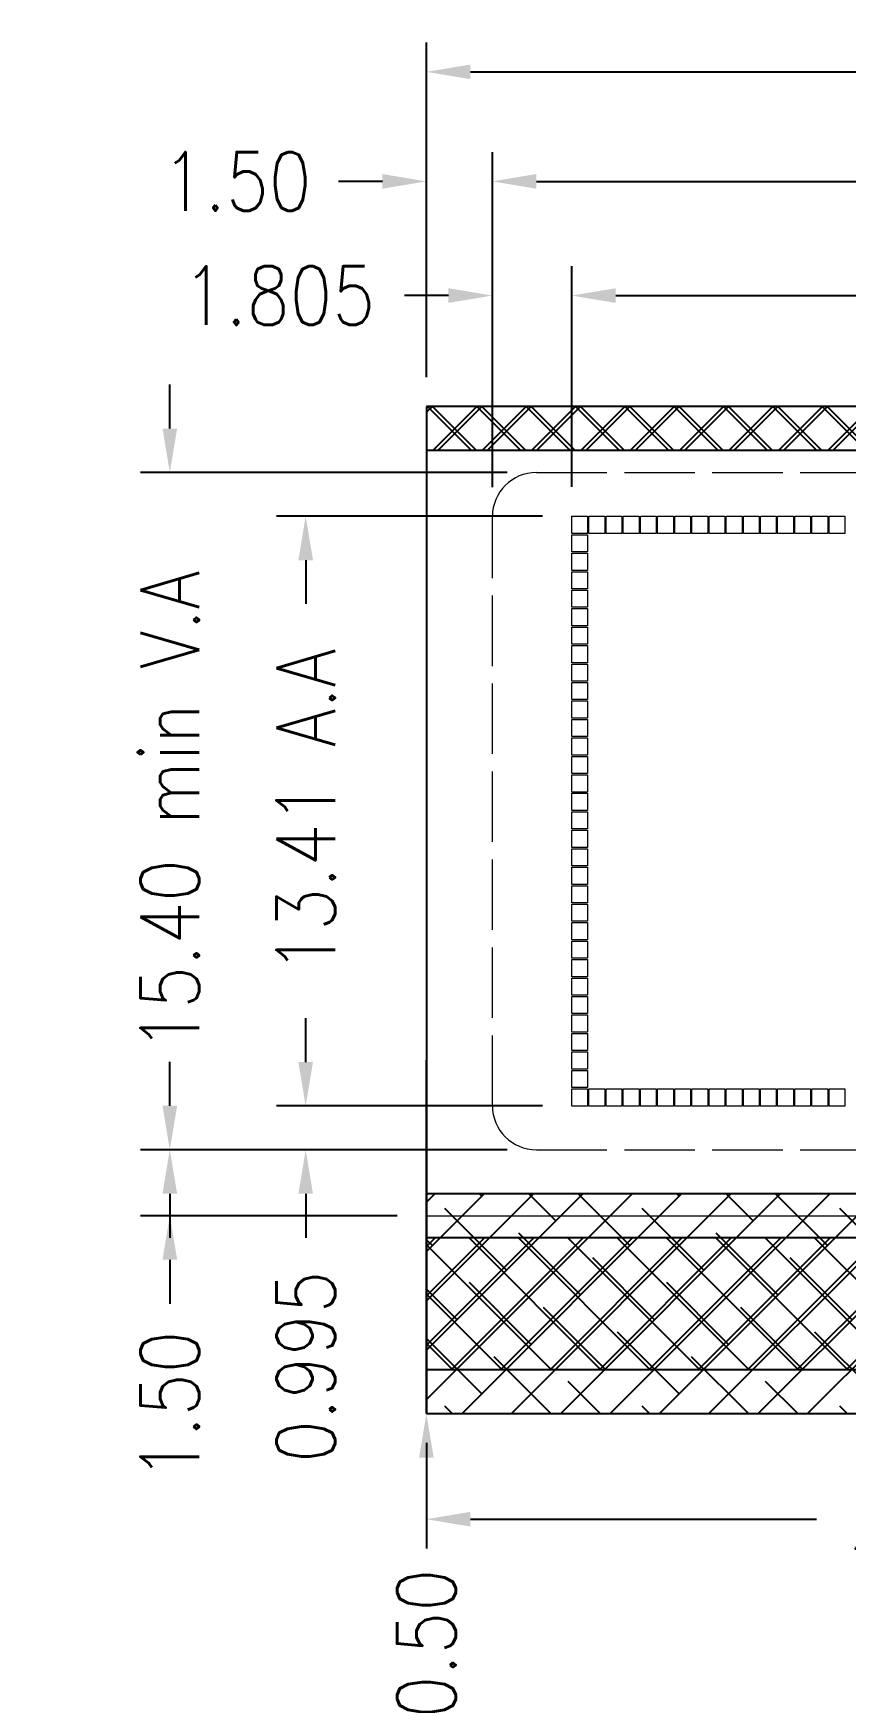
# Model space of a CAD drawing. Extents: x 612 to 1145, y -75 to 210.
# Drawn here: x 946.3 to 974, y 125.5 to 182.4 of the extents above; entities that cross this region are included whole.
import ezdxf

# ---------------------------------------------------------------- set-up
doc = ezdxf.new("R2010")
doc.units = 0
doc.linetypes.add('ACAD_ISO02W100', pattern=[15, 12, -3])
doc.layers.get('DEFPOINTS').update_dxf_attribs({"linetype": 'CONTINUOUS'})
doc.layers.add('Note', color=7, linetype='CONTINUOUS')
doc.layers.add('粗实线', color=7, linetype='CONTINUOUS', lineweight=18)
doc.layers.add('细实线', color=7, linetype='CONTINUOUS', lineweight=9)
doc.styles.get("Standard").update_dxf_attribs({"font": 'romans.shx', "width": 0.85})
doc.dimstyles.get("Standard").update_dxf_attribs({"dimtxt": 0.18, "dimasz": 0.18, "dimexe": 0.18, "dimexo": 0.0625, "dimgap": 0.09, "dimtad": 0, "dimtih": 1, "dimtoh": 1, "dimdec": 4, "dimzin": 0, "dimdsep": 46, "dimtxsty": 'Standard', "dimcen": 0.09, "dimadec": 0, "dimazin": 0, "dimtfac": 1, "dimtdec": 4, "dimtofl": 0, "dimtmove": 0, "dimatfit": 3, "dimfxl": 1, "dimtolj": 1, "dimtzin": 0, "dimarcsym": 0})
doc.dimstyles.new('STANDARD$0', dxfattribs={"dimtxt": 2, "dimasz": 1, "dimexe": 0.3, "dimexo": 0, "dimgap": 0.3, "dimtad": 0, "dimzin": 9, "dimdsep": 46, "dimtxsty": 'Standard', "dimcen": 0, "dimclrd": 256, "dimclre": 256, "dimclrt": 256, "dimadec": 1, "dimazin": 2, "dimtp": 0.2, "dimtm": 0.2, "dimtfac": 0.5, "dimtmove": 0, "dimatfit": 3, "dimfxl": 1, "dimarcsym": 0})
pattern_1 = [(45, (-4744.0241, 1257.2485), (-0.8417613, 0.8417613), []), (135, (-4744.0241, 1257.2485), (-0.8417613, -0.8417613), [])]

# ---------------------------------------------------------------- blocks, each defined once
blk = doc.blocks.new('*D51')
at = {"layer": 'DEFPOINTS', "color": 0}
for p in [(1039.511, 173.479), (964.676, 165.952), (1039.511, 165.952)]:
    blk.add_point(p, dxfattribs=at)
at = {"layer": '细实线', "color": 0, "lineweight": -2}
for p, q in [((964.676, 166.952), (964.676, 174.479)), ((1039.511, 166.952), (1039.511, 174.479)), ((966.176, 173.479), (994.9, 173.479)), ((1038.011, 173.479), (1009.286, 173.479))]:
    blk.add_line(p, q, dxfattribs=at)
at = {"layer": '细实线', "color": 0}
for points in [[(966.176, 173.729), (966.176, 173.229), (964.676, 173.479)], [(1038.011, 173.729), (1038.011, 173.229), (1039.511, 173.479)]]:
    blk.add_solid(points, dxfattribs=at)
at = {"layer": '细实线', "color": 0, "insert": (1002.093, 173.479), "char_height": 2, "attachment_point": 5}
blk.add_mtext('\\A1;49.89 A.A', dxfattribs=at)
blk = doc.blocks.new('*D52')
at = {"layer": 'DEFPOINTS', "color": 0}
for p in [(1042.218, 177.373), (961.968, 165.944), (1042.218, 165.944)]:
    blk.add_point(p, dxfattribs=at)
at = {"layer": '细实线', "color": 0, "lineweight": -2}
for p, q in [((961.968, 166.944), (961.968, 178.373)), ((1042.218, 166.944), (1042.218, 178.373)), ((963.468, 177.373), (991.743, 177.373)), ((1040.718, 177.373), (1012.443, 177.373))]:
    blk.add_line(p, q, dxfattribs=at)
at = {"layer": '细实线', "color": 0}
for points in [[(963.468, 177.623), (963.468, 177.123), (961.968, 177.373)], [(1040.718, 177.623), (1040.718, 177.123), (1042.218, 177.373)]]:
    blk.add_solid(points, dxfattribs=at)
at = {"layer": '细实线', "color": 0, "insert": (1002.093, 177.373), "char_height": 2, "attachment_point": 5}
blk.add_mtext('\\A1;53.50 min V.A', dxfattribs=at)
blk = doc.blocks.new('*D53')
at = {"layer": 'DEFPOINTS', "color": 0}
for p in [(1044.468, 181.109), (959.718, 169.694), (1044.468, 169.694)]:
    blk.add_point(p, dxfattribs=at)
at = {"layer": '细实线', "color": 0, "lineweight": -2}
for p, q in [((959.718, 170.694), (959.718, 182.109)), ((1044.468, 170.694), (1044.468, 182.109)), ((961.218, 181.109), (993.808, 181.109)), ((1042.968, 181.109), (1010.379, 181.109))]:
    blk.add_line(p, q, dxfattribs=at)
at = {"layer": '细实线', "color": 0}
for points in [[(961.218, 181.359), (961.218, 180.859), (959.718, 181.109)], [(1042.968, 181.359), (1042.968, 180.859), (1044.468, 181.109)]]:
    blk.add_solid(points, dxfattribs=at)
at = {"layer": '细实线', "color": 0, "insert": (1002.093, 181.109), "char_height": 2, "attachment_point": 5}
blk.add_mtext('\\A1;56.50%%P0.20', dxfattribs=at)
blk = doc.blocks.new('*D54')
at = {"layer": 'DEFPOINTS', "color": 0}
for p in [(964.676, 165.952), (955.601, 145.837), (964.676, 145.837)]:
    blk.add_point(p, dxfattribs=at)
at = {"layer": '细实线', "color": 0, "lineweight": -2}
for p, q in [((963.676, 165.952), (954.601, 165.952)), ((955.601, 164.452), (955.601, 162.966)), ((955.601, 147.337), (955.601, 148.823)), ((963.676, 145.837), (954.601, 145.837))]:
    blk.add_line(p, q, dxfattribs=at)
at = {"layer": '细实线', "color": 0}
for points in [[(955.351, 164.452), (955.851, 164.452), (955.601, 165.952)], [(955.351, 147.337), (955.851, 147.337), (955.601, 145.837)]]:
    blk.add_solid(points, dxfattribs=at)
at = {"layer": '细实线', "color": 0, "insert": (955.601, 155.894), "char_height": 2, "attachment_point": 5, "rotation": 90}
blk.add_mtext('\\A1;13.41 A.A', dxfattribs=at)
blk = doc.blocks.new('*D55')
at = {"layer": 'DEFPOINTS', "color": 0}
for p in [(950.968, 167.444), (963.468, 167.444), (963.468, 144.344)]:
    blk.add_point(p, dxfattribs=at)
at = {"layer": '细实线', "color": 0, "lineweight": -2}
for p, q in [((950.968, 168.944), (950.968, 170.444)), ((962.468, 167.444), (949.968, 167.444)), ((962.468, 144.344), (949.968, 144.344)), ((950.968, 142.844), (950.968, 141.344))]:
    blk.add_line(p, q, dxfattribs=at)
at = {"layer": '细实线', "color": 0}
for points in [[(950.718, 168.944), (951.218, 168.944), (950.968, 167.444)], [(950.718, 142.844), (951.218, 142.844), (950.968, 144.344)]]:
    blk.add_solid(points, dxfattribs=at)
at = {"layer": '细实线', "color": 0, "insert": (950.968, 155.894), "char_height": 2, "attachment_point": 5, "rotation": 90}
blk.add_mtext('\\A1;15.40 min V.A', dxfattribs=at)
blk = doc.blocks.new('*D58')
at = {"layer": 'DEFPOINTS', "color": 0}
for p in [(961.968, 173.479), (961.968, 165.944), (964.676, 165.952)]:
    blk.add_point(p, dxfattribs=at)
at = {"layer": '细实线', "color": 0, "lineweight": -2}
for p, q in [((961.968, 166.944), (961.968, 174.479)), ((964.676, 166.952), (964.676, 174.479)), ((960.468, 173.479), (958.968, 173.479)), ((966.176, 173.479), (967.676, 173.479))]:
    blk.add_line(p, q, dxfattribs=at)
at = {"layer": '细实线', "color": 0}
for points in [[(960.468, 173.729), (960.468, 173.229), (961.968, 173.479)], [(966.176, 173.729), (966.176, 173.229), (964.676, 173.479)]]:
    blk.add_solid(points, dxfattribs=at)
at = {"layer": '细实线', "color": 0, "insert": (954.69, 173.479), "char_height": 2, "attachment_point": 5}
blk.add_mtext('\\A1;1.805', dxfattribs=at)
blk = doc.blocks.new('*D59')
at = {"layer": 'DEFPOINTS', "color": 0}
for p in [(959.718, 177.373), (959.718, 169.694), (961.968, 165.944)]:
    blk.add_point(p, dxfattribs=at)
at = {"layer": '细实线', "color": 0, "lineweight": -2}
for p, q in [((959.718, 170.694), (959.718, 178.373)), ((961.968, 166.944), (961.968, 178.373)), ((958.218, 177.373), (956.718, 177.373)), ((963.468, 177.373), (964.968, 177.373))]:
    blk.add_line(p, q, dxfattribs=at)
at = {"layer": '细实线', "color": 0}
for points in [[(958.218, 177.623), (958.218, 177.123), (959.718, 177.373)], [(963.468, 177.623), (963.468, 177.123), (961.968, 177.373)]]:
    blk.add_solid(points, dxfattribs=at)
at = {"layer": '细实线', "color": 0, "insert": (953.249, 177.373), "char_height": 2, "attachment_point": 5}
blk.add_mtext('\\A1;1.50', dxfattribs=at)
blk = doc.blocks.new('*D60')
at = {"layer": 'DEFPOINTS', "color": 0}
for p in [(964.676, 145.837), (955.601, 144.344), (963.468, 144.344)]:
    blk.add_point(p, dxfattribs=at)
at = {"layer": '细实线', "color": 0, "lineweight": -2}
for p, q in [((955.601, 147.337), (955.601, 148.837)), ((963.676, 145.837), (954.601, 145.837)), ((962.468, 144.344), (954.601, 144.344)), ((955.601, 142.844), (955.601, 141.344))]:
    blk.add_line(p, q, dxfattribs=at)
at = {"layer": '细实线', "color": 0}
for points in [[(955.351, 147.337), (955.851, 147.337), (955.601, 145.837)], [(955.351, 142.844), (955.851, 142.844), (955.601, 144.344)]]:
    blk.add_solid(points, dxfattribs=at)
at = {"layer": '细实线', "color": 0, "insert": (955.601, 136.944), "char_height": 2, "attachment_point": 5, "rotation": 90}
blk.add_mtext('\\A1;0.995', dxfattribs=at)
blk = doc.blocks.new('*D61')
at = {"layer": 'DEFPOINTS', "color": 0}
for p in [(963.468, 144.344), (950.968, 142.094), (959.718, 142.094)]:
    blk.add_point(p, dxfattribs=at)
at = {"layer": '细实线', "color": 0, "lineweight": -2}
for p, q in [((950.968, 145.844), (950.968, 147.344)), ((962.468, 144.344), (949.968, 144.344)), ((958.718, 142.094), (949.968, 142.094)), ((950.968, 140.594), (950.968, 139.094))]:
    blk.add_line(p, q, dxfattribs=at)
at = {"layer": '细实线', "color": 0}
for points in [[(950.718, 145.844), (951.218, 145.844), (950.968, 144.344)], [(950.718, 140.594), (951.218, 140.594), (950.968, 142.094)]]:
    blk.add_solid(points, dxfattribs=at)
at = {"layer": '细实线', "color": 0, "insert": (950.968, 135.625), "char_height": 2, "attachment_point": 5, "rotation": 90}
blk.add_mtext('\\A1;1.50', dxfattribs=at)
blk = doc.blocks.new('*D75')
at = {"layer": 'DEFPOINTS', "color": 0}
for p in [(959.718, 135.344), (959.718, 111.494), (981.843, 111.494)]:
    blk.add_point(p, dxfattribs=at)
at = {"layer": '细实线', "color": 0, "lineweight": -2}
for p, q in [((959.718, 133.844), (959.718, 131.583)), ((959.718, 112.994), (959.718, 115.255)), ((980.843, 111.494), (958.718, 111.494))]:
    blk.add_line(p, q, dxfattribs=at)
at = {"layer": '细实线', "color": 0}
for points in [[(959.468, 133.844), (959.968, 133.844), (959.718, 135.344)], [(959.468, 112.994), (959.968, 112.994), (959.718, 111.494)]]:
    blk.add_solid(points, dxfattribs=at)
at = {"layer": '细实线', "color": 0, "insert": (959.718, 123.419), "char_height": 2, "attachment_point": 5, "rotation": 90}
blk.add_mtext('\\A1;15.90%%P0.50', dxfattribs=at)
blk = doc.blocks.new('*D76')
at = {"layer": 'DEFPOINTS', "color": 0}
for p in [(959.718, 135.344), (995.118, 135.344), (995.118, 131.743)]:
    blk.add_point(p, dxfattribs=at)
at = {"layer": '细实线', "color": 0, "lineweight": -2}
for p, q in [((959.718, 134.344), (959.718, 130.743)), ((995.118, 134.344), (995.118, 130.743)), ((961.218, 131.743), (973.018, 131.743)), ((993.618, 131.743), (981.818, 131.743))]:
    blk.add_line(p, q, dxfattribs=at)
at = {"layer": '细实线', "color": 0}
for points in [[(961.218, 131.993), (961.218, 131.493), (959.718, 131.743)], [(993.618, 131.993), (993.618, 131.493), (995.118, 131.743)]]:
    blk.add_solid(points, dxfattribs=at)
at = {"layer": '细实线', "color": 0, "insert": (977.418, 131.743), "char_height": 2, "attachment_point": 5}
blk.add_mtext('\\A1;23.60', dxfattribs=at)

msp = doc.modelspace()

# ---------------------------------------------------------------- hatches: boundary and pattern name
at = {"layer": 'Note', "linetype": 'ByBlock'}
h = msp.add_hatch(dxfattribs=at)
h.set_pattern_fill('ANSI37', color=0, scale=0.374939, style=0)
h.set_pattern_definition([(45, (-5129.3803, 1257.2485), (-0.8417613, 0.8417613), []), (135, (-5129.3803, 1257.2485), (-0.8417613, -0.8417613), [])])
h.paths.add_polyline_path([(959.72522116, 169.69414723), (959.72522116, 168.19439259), (1044.4613582, 168.19439259), (1044.4613582, 169.69414723)])
h = msp.add_hatch(dxfattribs=at)
h.set_pattern_fill('ANSI37', color=6, scale=0.374939, style=0)
h.set_pattern_definition(pattern_1)
h.paths.add_polyline_path([(1044.4613582, 168.19439259), (1044.4613582, 169.69414723), (959.72522116, 169.69414723), (959.72522116, 168.19439259)])
h = msp.add_hatch(dxfattribs=at)
h.set_pattern_fill('ANSI38', color=0, scale=0.374939, style=0)
h.set_pattern_definition([(45, (-5129.3803, 1257.2485), (-0.8417613, 0.8417613), []), (135, (-5129.3803, 1257.2485), (-2.5252839, 0.8417613), [2.9760756, -1.7856454])])
h.paths.add_polyline_path([(1044.4613582, 135.34976602), (1044.4613582, 142.84853921), (959.72522116, 142.84853921), (959.72522116, 135.34976602)])
h = msp.add_hatch(dxfattribs=at)
h.set_pattern_fill('ANSI37', color=6, scale=0.374939, style=0)
h.set_pattern_definition(pattern_1)
h.paths.add_polyline_path([(959.72522116, 141.34878457), (959.72522116, 136.84952066), (1044.4613582, 136.84952066), (1044.4613582, 141.34878457)])

# ---------------------------------------------------------------- linework, layer by layer
at = {"layer": 'Note', "color": 0, "linetype": 'ByBlock'}
for p, q in [((1044.4613582, 169.69414723), (959.72522116, 169.69414723)), ((959.72522116, 169.69414723), (959.72522116, 135.34976602)), ((1044.4613582, 168.19439259), (959.72522116, 168.19439259)), ((959.72522116, 135.34976602), (959.72522116, 147.39590648)), ((959.72522116, 135.34976602), (959.72522116, 147.39590648)), ((959.72522116, 142.84853921), (1044.4613582, 142.84853921)), ((959.72522116, 141.34878457), (1044.4613582, 141.34878457)), ((959.72522116, 136.84952066), (1044.4613582, 136.84952066)), ((959.72522116, 135.34976602), (1044.4613582, 135.34976602))]:
    msp.add_line(p, q, dxfattribs=at)
at = {"layer": '粗实线', "color": 3}
for p, q in [((959.71828968, 169.69414723), (1044.46828968, 169.69414723)), ((959.71828968, 135.34414723), (959.71828968, 169.69414723)), ((1044.46828968, 135.34414723), (959.71828968, 135.34414723))]:
    msp.add_line(p, q, dxfattribs=at)
at = {"layer": '粗实线', "linetype": 'ACAD_ISO02W100', "ltscale": 0.2}
for p, q in [((963.46828968, 167.44414723), (1040.71828968, 167.44414723)), ((961.96828968, 145.84414723), (961.96828968, 165.94414723)), ((963.46828968, 144.34414723), (1040.71828968, 144.34414723))]:
    msp.add_line(p, q, dxfattribs=at)
at = {"layer": '粗实线'}
msp.add_line((959.71828968, 142.09414723), (1044.46828968, 142.09414723), dxfattribs=at)
for points in [[(965.21578968, 165.95164723), (965.21578968, 165.36664723), (964.67578968, 165.36664723), (964.67578968, 165.95164723)], [(965.80078968, 165.95164723), (965.80078968, 165.36664723), (965.26078968, 165.36664723), (965.26078968, 165.95164723)], [(966.38578968, 165.95164723), (966.38578968, 165.36664723), (965.84578968, 165.36664723), (965.84578968, 165.95164723)], [(966.97078968, 165.95164723), (966.97078968, 165.36664723), (966.43078968, 165.36664723), (966.43078968, 165.95164723)], [(967.55578968, 165.95164723), (967.55578968, 165.36664723), (967.01578968, 165.36664723), (967.01578968, 165.95164723)], [(968.14078968, 165.95164723), (968.14078968, 165.36664723), (967.60078968, 165.36664723), (967.60078968, 165.95164723)], [(968.72578968, 165.95164723), (968.72578968, 165.36664723), (968.18578968, 165.36664723), (968.18578968, 165.95164723)], [(969.31078968, 165.95164723), (969.31078968, 165.36664723), (968.77078968, 165.36664723), (968.77078968, 165.95164723)], [(969.89578968, 165.95164723), (969.89578968, 165.36664723), (969.35578968, 165.36664723), (969.35578968, 165.95164723)], [(970.48078968, 165.95164723), (970.48078968, 165.36664723), (969.94078968, 165.36664723), (969.94078968, 165.95164723)], [(971.06578968, 165.95164723), (971.06578968, 165.36664723), (970.52578968, 165.36664723), (970.52578968, 165.95164723)], [(971.65078968, 165.95164723), (971.65078968, 165.36664723), (971.11078968, 165.36664723), (971.11078968, 165.95164723)], [(972.23578968, 165.95164723), (972.23578968, 165.36664723), (971.69578968, 165.36664723), (971.69578968, 165.95164723)], [(972.82078968, 165.95164723), (972.82078968, 165.36664723), (972.28078968, 165.36664723), (972.28078968, 165.95164723)], [(973.40578968, 165.95164723), (973.40578968, 165.36664723), (972.86578968, 165.36664723), (972.86578968, 165.95164723)], [(973.99078968, 165.95164723), (973.99078968, 165.36664723), (973.45078968, 165.36664723), (973.45078968, 165.95164723)], [(965.21578968, 165.32164723), (965.21578968, 164.73664723), (964.67578968, 164.73664723), (964.67578968, 165.32164723)], [(965.21578968, 164.69164723), (965.21578968, 164.10664723), (964.67578968, 164.10664723), (964.67578968, 164.69164723)], [(965.21578968, 164.06164723), (965.21578968, 163.47664723), (964.67578968, 163.47664723), (964.67578968, 164.06164723)], [(965.21578968, 163.43164723), (965.21578968, 162.84664723), (964.67578968, 162.84664723), (964.67578968, 163.43164723)], [(965.21578968, 162.80164723), (965.21578968, 162.21664723), (964.67578968, 162.21664723), (964.67578968, 162.80164723)], [(965.21578968, 162.17164723), (965.21578968, 161.58664723), (964.67578968, 161.58664723), (964.67578968, 162.17164723)], [(965.21578968, 161.54164723), (965.21578968, 160.95664723), (964.67578968, 160.95664723), (964.67578968, 161.54164723)], [(965.21578968, 160.91164723), (965.21578968, 160.32664723), (964.67578968, 160.32664723), (964.67578968, 160.91164723)], [(965.21578968, 160.28164723), (965.21578968, 159.69664723), (964.67578968, 159.69664723), (964.67578968, 160.28164723)], [(965.21578968, 159.65164723), (965.21578968, 159.06664723), (964.67578968, 159.06664723), (964.67578968, 159.65164723)], [(965.21578968, 159.02164723), (965.21578968, 158.43664723), (964.67578968, 158.43664723), (964.67578968, 159.02164723)], [(965.21578968, 158.39164723), (965.21578968, 157.80664723), (964.67578968, 157.80664723), (964.67578968, 158.39164723)], [(965.21578968, 157.76164723), (965.21578968, 157.17664723), (964.67578968, 157.17664723), (964.67578968, 157.76164723)], [(965.21578968, 157.13164723), (965.21578968, 156.54664723), (964.67578968, 156.54664723), (964.67578968, 157.13164723)], [(965.21578968, 156.50164723), (965.21578968, 155.91664723), (964.67578968, 155.91664723), (964.67578968, 156.50164723)], [(965.21578968, 155.87164723), (965.21578968, 155.28664723), (964.67578968, 155.28664723), (964.67578968, 155.87164723)], [(965.21578968, 155.24164723), (965.21578968, 154.65664723), (964.67578968, 154.65664723), (964.67578968, 155.24164723)], [(965.21578968, 154.61164723), (965.21578968, 154.02664723), (964.67578968, 154.02664723), (964.67578968, 154.61164723)], [(965.21578968, 153.98164723), (965.21578968, 153.39664723), (964.67578968, 153.39664723), (964.67578968, 153.98164723)], [(965.21578968, 153.35164723), (965.21578968, 152.76664723), (964.67578968, 152.76664723), (964.67578968, 153.35164723)], [(965.21578968, 152.72164723), (965.21578968, 152.13664723), (964.67578968, 152.13664723), (964.67578968, 152.72164723)], [(965.21578968, 152.09164723), (965.21578968, 151.50664723), (964.67578968, 151.50664723), (964.67578968, 152.09164723)], [(965.21578968, 151.46164723), (965.21578968, 150.87664723), (964.67578968, 150.87664723), (964.67578968, 151.46164723)], [(965.21578968, 150.83164723), (965.21578968, 150.24664723), (964.67578968, 150.24664723), (964.67578968, 150.83164723)], [(965.21578968, 150.20164723), (965.21578968, 149.61664723), (964.67578968, 149.61664723), (964.67578968, 150.20164723)], [(965.21578968, 149.57164723), (965.21578968, 148.98664723), (964.67578968, 148.98664723), (964.67578968, 149.57164723)], [(965.21578968, 148.94164723), (965.21578968, 148.35664723), (964.67578968, 148.35664723), (964.67578968, 148.94164723)], [(965.21578968, 148.31164723), (965.21578968, 147.72664723), (964.67578968, 147.72664723), (964.67578968, 148.31164723)], [(965.21578968, 147.68164723), (965.21578968, 147.09664723), (964.67578968, 147.09664723), (964.67578968, 147.68164723)], [(965.21578968, 147.05164723), (965.21578968, 146.46664723), (964.67578968, 146.46664723), (964.67578968, 147.05164723)], [(965.21578968, 146.42164723), (965.21578968, 145.83664723), (964.67578968, 145.83664723), (964.67578968, 146.42164723)], [(965.80078968, 146.42164723), (965.80078968, 145.83664723), (965.26078968, 145.83664723), (965.26078968, 146.42164723)], [(966.38578968, 146.42164723), (966.38578968, 145.83664723), (965.84578968, 145.83664723), (965.84578968, 146.42164723)], [(966.97078968, 146.42164723), (966.97078968, 145.83664723), (966.43078968, 145.83664723), (966.43078968, 146.42164723)], [(967.55578968, 146.42164723), (967.55578968, 145.83664723), (967.01578968, 145.83664723), (967.01578968, 146.42164723)], [(968.14078968, 146.42164723), (968.14078968, 145.83664723), (967.60078968, 145.83664723), (967.60078968, 146.42164723)], [(968.72578968, 146.42164723), (968.72578968, 145.83664723), (968.18578968, 145.83664723), (968.18578968, 146.42164723)], [(969.31078968, 146.42164723), (969.31078968, 145.83664723), (968.77078968, 145.83664723), (968.77078968, 146.42164723)], [(969.89578968, 146.42164723), (969.89578968, 145.83664723), (969.35578968, 145.83664723), (969.35578968, 146.42164723)], [(970.48078968, 146.42164723), (970.48078968, 145.83664723), (969.94078968, 145.83664723), (969.94078968, 146.42164723)], [(971.06578968, 146.42164723), (971.06578968, 145.83664723), (970.52578968, 145.83664723), (970.52578968, 146.42164723)], [(971.65078968, 146.42164723), (971.65078968, 145.83664723), (971.11078968, 145.83664723), (971.11078968, 146.42164723)], [(972.23578968, 146.42164723), (972.23578968, 145.83664723), (971.69578968, 145.83664723), (971.69578968, 146.42164723)], [(972.82078968, 146.42164723), (972.82078968, 145.83664723), (972.28078968, 145.83664723), (972.28078968, 146.42164723)], [(973.40578968, 146.42164723), (973.40578968, 145.83664723), (972.86578968, 145.83664723), (972.86578968, 146.42164723)], [(973.99078968, 146.42164723), (973.99078968, 145.83664723), (973.45078968, 145.83664723), (973.45078968, 146.42164723)]]:
    msp.add_lwpolyline(points, close=True, dxfattribs=at)
at = {"layer": '粗实线', "linetype": 'ACAD_ISO02W100', "ltscale": 0.2}
for centre, start, end in [((963.46828968, 165.94414723), 90, 180), ((963.46828968, 145.84414723), 180, 270)]:
    msp.add_arc(centre, 1.5, start, end, dxfattribs=at)

# ---------------------------------------------------------------- dimensions: what is measured, and where the dimension line sits
at = {"layer": '细实线'}
for base, p1, p2, text, picture, middle in [((1044.46828968, 181.10900688), (959.71828968, 169.69414723), (1044.46828968, 169.69414723), '<>%%P0.20', '*D53', (1002.09328968, 181.10900688)), ((1042.21828968, 177.37317073), (961.96828968, 165.94414723), (1042.21828968, 165.94414723), '<> min V.A', '*D52', (1002.09328968, 177.37317073)), ((1039.51078968, 173.47944213), (964.67578968, 165.95164723), (1039.51078968, 165.95164723), '<> A.A', '*D51', (1002.09328968, 173.47944213))]:
    dim = msp.add_linear_dim(base=base, p1=p1, p2=p2, text=text, dimstyle='Standard', override={"dimtxt": 2, "dimasz": 1.5, "dimexe": 1, "dimexo": 1, "dimgap": 1, "dimtih": 0, "dimtoh": 0, "dimdec": 2, "dimlfac": 0.666667, "dimcen": 1, "dimadec": 1, "dimfxl": 0.5}, dxfattribs=at)
    dim.commit()
    dim.dimension.update_dxf_attribs({"geometry": picture, "text_midpoint": middle})
for base, p1, p2, dimstyle, override, picture, middle in [((959.71828968, 177.37317073), (961.96828968, 165.94414723), (959.71828968, 169.69414723), 'Standard', {"dimtxt": 2, "dimasz": 1.5, "dimexe": 1, "dimexo": 1, "dimgap": 1, "dimtih": 0, "dimtoh": 0, "dimdec": 2, "dimlfac": 0.666667, "dimcen": 1, "dimadec": 1, "dimfxl": 0.5}, '*D59', (953.24924206, 177.37317073)), ((961.96828968, 173.47944213), (964.67578968, 165.95164723), (961.96828968, 165.94414723), 'Standard', {"dimtxt": 2, "dimasz": 1.5, "dimexe": 1, "dimexo": 1, "dimgap": 1, "dimtih": 0, "dimtoh": 0, "dimdec": 8, "dimlfac": 0.666667, "dimzin": 8, "dimcen": 1, "dimadec": 1, "dimfxl": 0.5}, '*D58', (954.68971825, 173.47944213)), ((995.11828968, 131.7431572), (959.71828968, 135.34414723), (995.11828968, 135.34414723), 'STANDARD$0', {"dimasz": 1.5, "dimexe": 1, "dimexo": 1, "dimgap": 1, "dimlfac": 0.666667, "dimzin": 0, "dimcen": 1, "dimclrd": 0, "dimclre": 0, "dimclrt": 0, "dimazin": 0, "dimtp": 0, "dimtm": 0, "dimtfac": 1, "dimtdec": 4, "dimtofl": 0, "dimfxl": 0.5, "dimtolj": 1, "dimtzin": 0}, '*D76', (977.41828968, 131.7431572))]:
    dim = msp.add_linear_dim(base=base, p1=p1, p2=p2, dimstyle=dimstyle, override=override, dxfattribs=at)
    dim.commit()
    dim.dimension.update_dxf_attribs({"geometry": picture, "text_midpoint": middle})
for base, p1, p2, text, dimstyle, override, picture, middle in [((950.96798689, 167.44414723), (963.46828968, 144.34414723), (963.46828968, 167.44414723), '<> min V.A', 'Standard', {"dimtxt": 2, "dimasz": 1.5, "dimexe": 1, "dimexo": 1, "dimgap": 1, "dimtih": 0, "dimtoh": 0, "dimdec": 2, "dimlfac": 0.666667, "dimcen": 1, "dimadec": 1, "dimfxl": 0.5}, '*D55', (950.96798689, 155.89414723)), ((955.60088519, 145.83664723), (964.67578968, 165.95164723), (964.67578968, 145.83664723), '<> A.A', 'Standard', {"dimtxt": 2, "dimasz": 1.5, "dimexe": 1, "dimexo": 1, "dimgap": 1, "dimtih": 0, "dimtoh": 0, "dimdec": 2, "dimlfac": 0.666667, "dimcen": 1, "dimadec": 1, "dimfxl": 0.5}, '*D54', (955.60088519, 155.89414723)), ((959.71828968, 111.49414723), (959.71828968, 135.34414723), (981.84328968, 111.49414723), '<>%%P0.50', 'STANDARD$0', {"dimasz": 1.5, "dimexe": 1, "dimexo": 1, "dimgap": 1, "dimlfac": 0.666667, "dimzin": 0, "dimcen": 1, "dimclrd": 0, "dimclre": 0, "dimclrt": 0, "dimazin": 0, "dimtp": 0, "dimtm": 0, "dimtfac": 1, "dimtdec": 4, "dimtofl": 0, "dimfxl": 0.5, "dimtolj": 1, "dimtzin": 0}, '*D75', (959.71828968, 123.41914723))]:
    dim = msp.add_linear_dim(base=base, p1=p1, p2=p2, angle=90, text=text, dimstyle=dimstyle, override=override, dxfattribs=at)
    dim.commit()
    dim.dimension.update_dxf_attribs({"geometry": picture, "text_midpoint": middle})
for base, p1, p2, override, picture, middle in [((955.60088519, 144.34414723), (964.67578968, 145.83664723), (963.46828968, 144.34414723), {"dimtxt": 2, "dimasz": 1.5, "dimexe": 1, "dimexo": 1, "dimgap": 1, "dimtih": 0, "dimtoh": 0, "dimdec": 8, "dimlfac": 0.666667, "dimzin": 8, "dimcen": 1, "dimadec": 1, "dimfxl": 0.5}, '*D60', (955.60088519, 136.94414723)), ((950.96798689, 142.09414723), (963.46828968, 144.34414723), (959.71828968, 142.09414723), {"dimtxt": 2, "dimasz": 1.5, "dimexe": 1, "dimexo": 1, "dimgap": 1, "dimtih": 0, "dimtoh": 0, "dimdec": 2, "dimlfac": 0.666667, "dimcen": 1, "dimadec": 1, "dimfxl": 0.5}, '*D61', (950.96798689, 135.62509961))]:
    dim = msp.add_linear_dim(base=base, p1=p1, p2=p2, angle=90, dimstyle='Standard', override=override, dxfattribs=at)
    dim.commit()
    dim.dimension.update_dxf_attribs({"geometry": picture, "text_midpoint": middle})

doc.saveas('drawing.dxf')
